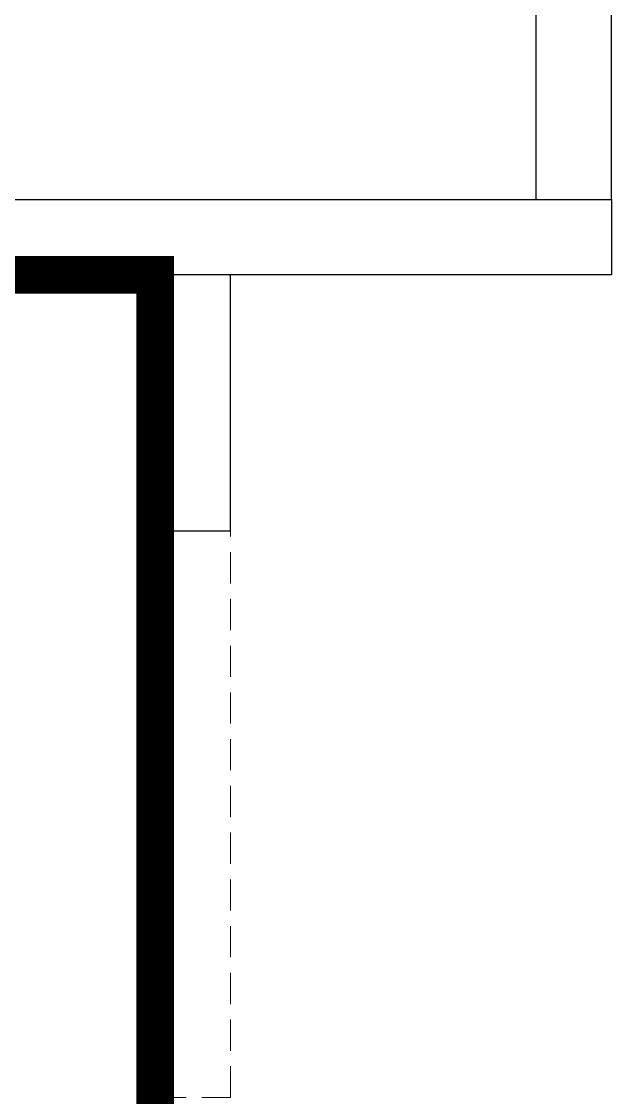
# Model space of a CAD drawing. Header units: feet. Extents: x 6878908 to 6889681, y -5585567 to -5569541.
# Drawn here: x 6885404 to 6886185, y -5572390 to -5570966 of the extents above; entities that cross this region are included whole.
import ezdxf

# ---------------------------------------------------------------- set-up
doc = ezdxf.new("R2010")
doc.units = ezdxf.units.FT
doc.header["$LTSCALE"] = 33
doc.header["$MEASUREMENT"] = 0
doc.linetypes.add('a_p6_plan_L18$0$HIDDEN', pattern=[0.375, 0.25, -0.125])
doc.linetypes.add('ACAD_ISO03W100', pattern=[30, 12, -18])
for name, color, linetype, lineweight in [('LENS-PARTITION', 21, 'Continuous', 25), ('LENS_CURTAIN', 5, 'a_p6_plan_L18$0$HIDDEN', 9), ('LK-TILES FINISH', 251, 'Continuous', 5)]:
    doc.layers.add(name, color=color, linetype=linetype, lineweight=lineweight)

msp = doc.modelspace()

# ---------------------------------------------------------------- linework, layer by layer
at = {"layer": 'LENS-PARTITION'}
for points in [[(6886084.599625483, -5571201.41854831), (6886184.599625484, -5571201.41854831), (6886184.599625484, -5569701.418548309), (6886084.599625483, -5569701.418548309)], [(6885078.599625483, -5571201.41854831), (6886184.599625484, -5571201.41854831), (6886184.599625484, -5571301.418548309), (6885078.599625483, -5571301.418548309)], [(6885680.599625483, -5571640.418548307), (6885680.599625483, -5571301.418548308), (6885580.599625483, -5571301.418548308), (6885580.599625483, -5571640.418548307)]]:
    msp.add_lwpolyline(points, close=True, dxfattribs=at)
at = {"layer": 'LENS_CURTAIN', "ltscale": 5}
msp.add_lwpolyline([(6885680.599625483, -5572390.418548308), (6885680.599625483, -5571640.418548307), (6885580.599625483, -5571640.418548307), (6885580.599625483, -5572390.418548308)], close=True, dxfattribs=at)
at = {"layer": 'LK-TILES FINISH', "color": 212, "linetype": 'ACAD_ISO03W100', "ltscale": 0.05, "const_width": 50}
msp.add_lwpolyline([(6884730.599625484, -5573990.418548309), (6885580.599625483, -5573990.418548309), (6885580.599625483, -5571301.418548308), (6883447.98021771, -5571301.418548308), (6883447.98021771, -5571609.99719207), (6884007.599625481, -5572169.616599842), (6884007.599625484, -5572511.418548309), (6884730.599625484, -5572511.418548309)], close=True, dxfattribs=at)

doc.saveas('drawing.dxf')
